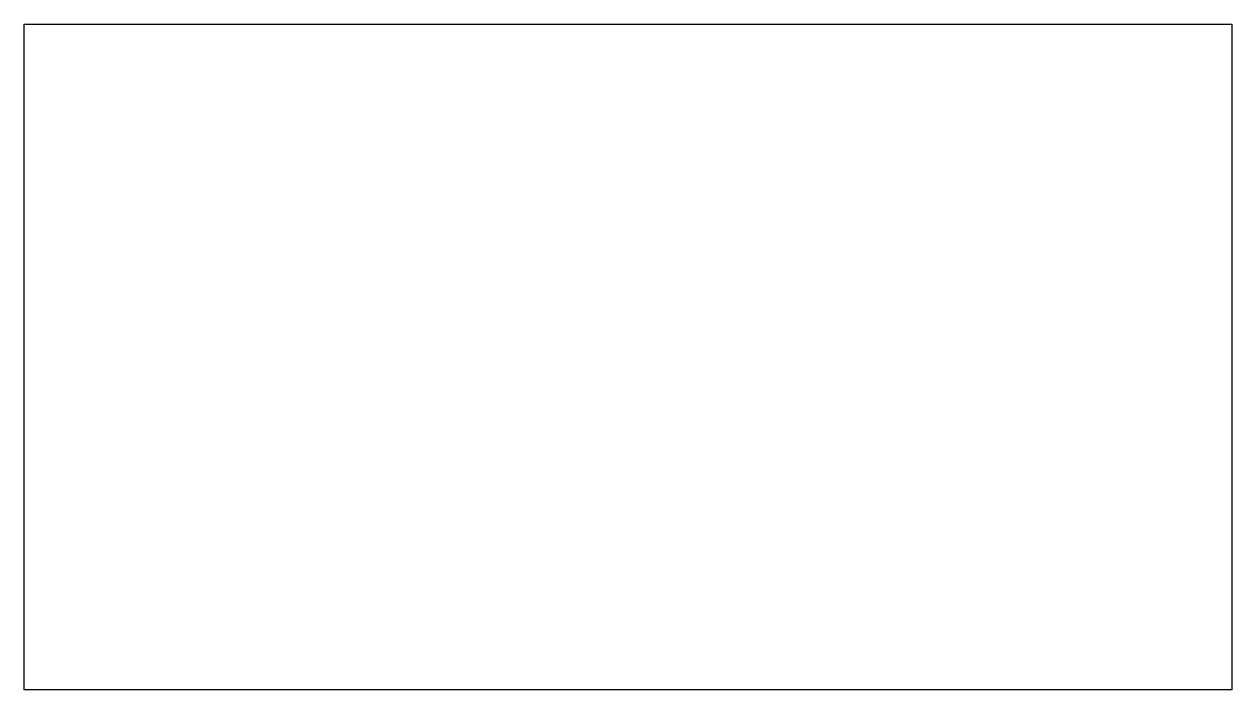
# Model space of a CAD drawing. Header units: inches. Extents: x -121 to 331, y 24 to 273.
import ezdxf

# ---------------------------------------------------------------- set-up
doc = ezdxf.new("R2010")
doc.units = ezdxf.units.IN
doc.header["$MEASUREMENT"] = 0
doc.layers.add('Capa 1', color=7, linetype='Continuous')
picture_1 = doc.add_image_def('image1.png', size_in_pixel=(2668, 1470))

msp = doc.modelspace()

# ---------------------------------------------------------------- pictures from other files: only their frames are drawn
at = {"layer": 'Capa 1'}
image = msp.add_image(picture_1, insert=(-121, 24.13), size_in_units=(451.78, 248.92), dxfattribs=at)

doc.saveas('drawing.dxf')
